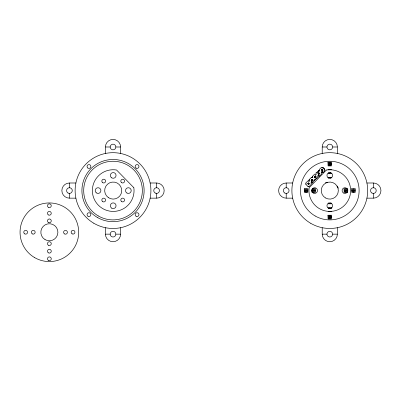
<?xml version="1.0" encoding="UTF-8"?>
<svg xmlns="http://www.w3.org/2000/svg" width="401" height="401" viewBox="0 0 401 401"><rect width="100%" height="100%" fill="white"/><g stroke="black" fill="none" stroke-linecap="round" stroke-linejoin="round"><path stroke-width="0.6" d="M311.071 182.936L312.615 183.001L311.943 181.127L311.086 180.27L311.943 179.412L312.8 180.27L311.943 181.127L311.071 182.936L311.276 184.345L309.211 186.405L307.742 186.249L305.963 184.47L305.808 183.001L307.873 180.941L309.356 181.087L309.211 179.603L311.276 177.538L312.785 177.703L312.615 176.199L314.675 174.134L316.163 174.28L316.018 172.796L319.622 170.796L319.422 169.392L321.482 167.327L322.89 167.528L324.75 169.257L324.519 170.295M305.768 190.836L305.632 190.064L305.632 191.011L306.58 191.011L306.58 190.064L305.632 190.064L305.632 191.011L306.58 191.011L306.58 190.064L306.439 190.901M313.211 191.011L313.211 190.064L313.211 191.011L314.158 191.011L314.158 190.064L313.211 190.064M314.158 191.011L314.158 190.064M329.452 164.31L329.316 163.538L329.316 164.485L330.264 164.485L330.264 163.538L329.316 163.538L329.316 164.485L330.264 164.485L330.264 163.538L330.123 164.375M329.452 217.362L329.316 216.59L329.316 217.537L330.264 217.537L330.264 216.59L329.316 216.59L329.316 217.537L330.264 217.537L330.264 216.59L330.123 217.427M345.557 190.836L345.421 190.064L345.421 191.011L346.369 191.011L346.369 190.064L345.421 190.064L345.421 191.011L346.369 191.011L346.369 190.064L346.228 190.901M353.136 190.836L353 190.064L353 191.011L353.948 191.011L353.948 190.064L353 190.064L353 191.011L353.948 191.011L353.948 190.064L353.807 190.901M322.825 172.796L322.118 172.696L322.153 170.921L323.011 170.059L322.153 169.202L321.296 170.059L322.153 170.921L322.825 172.796L324.885 170.731L324.75 169.257L322.955 167.463L321.918 167.698M311.276 177.538L312.745 177.708L312.615 176.199M311.206 182.801L311.697 181.688M312.615 183.001L314.725 179.648L318.078 177.538L317.878 176.129L318.504 174.881M309.211 179.603L308.575 181.041L309.356 181.087M317.878 176.129L318.75 174.32L319.607 173.463L318.75 172.605L317.893 173.463L318.75 174.32L319.422 176.199L321.482 174.134L321.281 172.726L322.153 170.921L323.011 170.059M308.539 182.816L307.682 183.673L308.539 184.53L309.397 183.673L308.539 182.816L307.682 183.673M311.943 179.412L311.086 180.27M308.539 184.53L309.397 183.673M315.346 176.009L314.489 176.866L315.346 177.723L316.204 176.866L315.346 176.009L314.489 176.866M318.75 172.605L317.893 173.463M315.346 177.723L316.204 176.866M322.153 169.202L321.296 170.059M313.983 180.64L317.076 177.663M316.88 172.736L319.522 170.094M312.74 179.874L312.153 179.382M311.943 181.127L312.8 180.27M318.75 174.32L319.607 173.463M315.241 177.618L314.8 177.813L315.241 177.618L314.519 177.021M325.301 182.866L327.727 182.305M329.452 163.713L330.123 163.648M329.462 164.375L330.133 164.31M305.768 190.239L306.439 190.174M305.778 190.901L306.449 190.836M345.557 190.239L346.228 190.174M345.567 190.901L346.238 190.836M353.136 190.239L353.807 190.174M353.146 190.901L353.817 190.836M329.452 216.766L330.123 216.7M329.462 217.427L330.133 217.362M321.281 172.726L322.118 172.696M315.793 174.295L316.163 174.28M327.943 169.783L331.632 169.753M327.943 177.362L331.632 177.332M312.449 188.726L315.527 188.701L315.392 192.435L311.983 192.435L311.793 189.593M347.737 188.701L344.048 188.731L344.193 192.435L347.602 192.435L347.792 189.593M327.943 207.678L331.632 207.648L331.687 208.54M105.438 153.448L105.438 146.997L110.175 146.997M115.859 146.997A2.842 2.842 0 0 0 111.593 144.535A2.842 2.842 0 0 0 111.593 149.458A2.842 2.842 0 0 0 115.859 146.997L120.596 146.997L120.596 153.448M322.214 153.448L322.214 146.997L326.95 146.997M332.635 146.997A2.842 2.842 0 0 0 328.369 144.535A2.842 2.842 0 0 0 328.369 149.458A2.842 2.842 0 0 0 332.635 146.997L337.371 146.997L337.371 153.448M328.088 173.488L331.497 173.488M75.884 198.154L69.438 198.154A7.579 7.579 0 0 1 61.859 190.575A7.579 7.579 0 0 1 69.438 182.996L75.884 182.996M150.144 182.996L156.596 182.996A7.579 7.579 0 0 1 164.174 190.575A7.579 7.579 0 0 1 156.596 198.154L150.144 198.154M292.665 198.154L286.214 198.154A7.579 7.579 0 0 1 278.635 190.575A7.579 7.579 0 0 1 286.214 182.996L292.665 182.996M366.92 182.996L373.371 182.996A7.579 7.579 0 0 1 380.95 190.575A7.579 7.579 0 0 1 373.371 198.154L366.92 198.154M328.088 203.803L331.497 203.803M328.088 211.382L331.497 211.382M105.438 227.703L105.438 234.154L110.175 234.154M115.859 234.154A2.842 2.842 0 0 0 111.593 231.693A2.842 2.842 0 0 0 111.593 236.615A2.842 2.842 0 0 0 115.859 234.154L120.596 234.154L120.596 227.703M322.214 227.703L322.214 234.154L326.95 234.154M332.635 234.154A2.842 2.842 0 0 1 328.369 236.615A2.842 2.842 0 0 1 328.369 231.693A2.842 2.842 0 0 1 332.635 234.154L337.371 234.154L337.371 227.703M307.742 186.249L309.211 186.405M329.462 163.648L330.133 163.713M353.146 190.174L353.817 190.239M345.567 190.174L346.238 190.239M313.356 190.174L314.028 190.239M313.346 190.836L314.018 190.901M305.778 190.174L306.449 190.239M329.462 216.7L330.133 216.766M318.013 175.999L319.422 176.199M337.02 186.059L338.389 188.159M305.908 183.708L305.963 184.47M373.371 182.996L373.371 187.733M373.371 193.417L373.371 198.154M286.214 182.996L286.214 187.733M286.214 193.417L286.214 198.154M156.596 182.996L156.596 187.733M156.596 193.417L156.596 198.154M69.438 182.996L69.438 187.733M69.438 193.417L69.438 198.154M105.438 146.997A7.579 7.579 0 0 1 113.017 139.418A7.579 7.579 0 0 1 120.596 146.997M120.596 234.154A7.579 7.579 0 0 1 113.017 241.733A7.579 7.579 0 0 1 105.438 234.154M328.63 208.55A1.514 1.514 0 0 1 331.02 208.63M331.02 202.836A1.514 1.514 0 0 1 328.63 202.921M330.955 172.6A1.514 1.514 0 0 1 328.63 172.6M328.63 178.234A1.514 1.514 0 0 1 330.955 178.234M321.772 169.087A1.043 1.043 0 0 1 322.62 169.117M319.707 173.031A1.043 1.043 0 0 1 319.737 173.813M314.965 175.894A1.043 1.043 0 0 1 315.171 175.833M315.537 175.833A1.043 1.043 0 0 1 315.813 175.924M312.905 179.838A1.043 1.043 0 0 1 312.93 180.62M322.214 146.997A7.579 7.579 0 0 1 329.792 139.418A7.579 7.579 0 0 1 337.371 146.997M337.371 234.154A7.579 7.579 0 0 1 329.792 241.733A7.579 7.579 0 0 1 322.214 234.154M304.259 188.731L304.404 192.435L307.813 192.435L307.948 188.701L304.259 188.731M327.943 162.204L328.088 165.909L331.497 165.909L331.632 162.174L327.943 162.204M327.943 215.257L328.088 218.961L331.497 218.961L331.632 215.227L327.943 215.257M351.627 188.731L351.772 192.435L355.181 192.435L355.316 188.701L351.627 188.731M326.444 170.004L309.146 187.718A20.842 20.842 0 0 0 329 211.402A20.842 20.842 0 0 0 350.594 189.292A20.842 20.842 0 0 0 326.444 170.004M319.622 170.796L318.549 170.796L319.622 170.796M133.854 187.718L116.556 170.004A20.842 20.842 0 0 0 92.405 189.292A20.842 20.842 0 0 0 113.999 211.402A20.842 20.842 0 0 0 133.854 187.718M108.3 197.548A8.526 8.526 0 0 0 121.698 191.342A8.526 8.526 0 0 0 109.623 182.841A8.526 8.526 0 0 0 108.3 197.548M102.781 201.688A1.895 1.895 0 0 0 105.623 200.049A1.895 1.895 0 0 0 102.781 198.405A1.895 1.895 0 0 0 102.781 201.688M102.781 182.736A1.895 1.895 0 0 0 105.623 181.097A1.895 1.895 0 0 0 102.781 179.458A1.895 1.895 0 0 0 102.781 182.736M121.744 201.658A1.895 1.895 0 0 0 124.586 200.019A1.895 1.895 0 0 0 121.744 198.38A1.895 1.895 0 0 0 121.744 201.658M121.603 182.645A1.895 1.895 0 0 0 124.581 181.267A1.895 1.895 0 0 0 121.899 179.377A1.895 1.895 0 0 0 121.603 182.645M111.789 208.194A2.842 2.842 0 0 0 116.049 205.733A2.842 2.842 0 0 0 111.789 203.272A2.842 2.842 0 0 0 111.789 208.194M126.947 193.036A2.842 2.842 0 0 0 131.207 190.575A2.842 2.842 0 0 0 126.947 188.114A2.842 2.842 0 0 0 126.947 193.036M111.789 177.879A2.842 2.842 0 0 0 116.049 175.417A2.842 2.842 0 0 0 111.789 172.956A2.842 2.842 0 0 0 111.789 177.879M96.415 192.901A2.842 2.842 0 0 0 100.882 190.831A2.842 2.842 0 0 0 96.857 187.999A2.842 2.842 0 0 0 96.415 192.901M34.712 257.653A29.323 29.323 0 0 0 78.691 232.259A29.323 29.323 0 0 0 34.712 206.866A29.323 29.323 0 0 0 34.712 257.653M48.426 260.429A1.895 1.895 0 0 0 51.268 258.785A1.895 1.895 0 0 0 48.426 257.146A1.895 1.895 0 0 0 48.426 260.429M64.551 233.933A1.895 1.895 0 0 0 67.393 232.294A1.895 1.895 0 0 0 64.551 230.655A1.895 1.895 0 0 0 64.551 233.933M72.105 233.843A1.895 1.895 0 0 0 74.947 232.199A1.895 1.895 0 0 0 72.105 230.56A1.895 1.895 0 0 0 72.105 233.843M48.411 214.946A1.895 1.895 0 0 0 51.253 213.307A1.895 1.895 0 0 0 48.411 211.668A1.895 1.895 0 0 0 48.411 214.946M48.416 207.357A1.895 1.895 0 0 0 51.258 205.718A1.895 1.895 0 0 0 48.416 204.079A1.895 1.895 0 0 0 48.416 207.357M32.316 233.888A1.895 1.895 0 0 0 35.158 232.249A1.895 1.895 0 0 0 32.316 230.605A1.895 1.895 0 0 0 32.316 233.888M24.717 233.893A1.895 1.895 0 0 0 27.559 232.254A1.895 1.895 0 0 0 24.717 230.615A1.895 1.895 0 0 0 24.717 233.893M48.426 252.851A1.895 1.895 0 0 0 51.268 251.206A1.895 1.895 0 0 0 48.426 249.567A1.895 1.895 0 0 0 48.426 252.851M48.426 245.272A1.895 1.895 0 0 0 51.268 243.628A1.895 1.895 0 0 0 48.426 241.988A1.895 1.895 0 0 0 48.426 245.272M48.416 222.5A1.895 1.895 0 0 0 51.258 220.856A1.895 1.895 0 0 0 48.416 219.217A1.895 1.895 0 0 0 48.416 222.5M45.037 239.603A8.526 8.526 0 0 0 57.899 232.339A8.526 8.526 0 0 0 45.178 224.836A8.526 8.526 0 0 0 45.037 239.603M68.015 193.036A2.842 2.842 0 0 0 72.28 190.575A2.842 2.842 0 0 0 68.015 188.114A2.842 2.842 0 0 0 68.015 193.036M93.669 223.162A37.894 37.894 0 0 0 150.906 191.036A37.894 37.894 0 0 0 94.471 157.533A37.894 37.894 0 0 0 93.669 223.162M155.172 193.036A2.842 2.842 0 0 0 159.438 190.575A2.842 2.842 0 0 0 155.172 188.114A2.842 2.842 0 0 0 155.172 193.036M98.355 215.969A29.323 29.323 0 0 0 142.34 190.575A29.323 29.323 0 0 0 98.355 165.182A29.323 29.323 0 0 0 98.355 215.969M87.869 168.049A1.895 1.895 0 0 0 90.847 166.666A1.895 1.895 0 0 0 88.165 164.776A1.895 1.895 0 0 0 87.869 168.049M136.129 168.129A1.895 1.895 0 0 0 138.972 166.49A1.895 1.895 0 0 0 136.129 164.846A1.895 1.895 0 0 0 136.129 168.129M136.129 216.279A1.895 1.895 0 0 0 138.972 214.635A1.895 1.895 0 0 0 136.129 212.996A1.895 1.895 0 0 0 136.129 216.279M88.004 216.284A1.895 1.895 0 0 0 90.847 214.64A1.895 1.895 0 0 0 88.004 213.001A1.895 1.895 0 0 0 88.004 216.284M97.468 217.507A31.098 31.098 0 0 0 144.114 190.575A31.098 31.098 0 0 0 97.468 163.643A31.098 31.098 0 0 0 97.468 217.507M310.845 223.392A37.894 37.894 0 0 0 367.687 190.575A37.894 37.894 0 0 0 310.845 157.758A37.894 37.894 0 0 0 310.845 223.392M325.527 197.959A8.526 8.526 0 0 0 338.319 190.575A8.526 8.526 0 0 0 325.527 183.192A8.526 8.526 0 0 0 325.527 197.959M352.629 191.833A1.514 1.514 0 0 0 354.99 190.681A1.514 1.514 0 0 0 352.81 189.212A1.514 1.514 0 0 0 352.629 191.833M345.05 191.833A1.514 1.514 0 0 0 347.411 190.681A1.514 1.514 0 0 0 345.231 189.212A1.514 1.514 0 0 0 345.05 191.833M328.945 218.36A1.514 1.514 0 0 0 331.306 217.207A1.514 1.514 0 0 0 329.126 215.738A1.514 1.514 0 0 0 328.945 218.36M329.036 165.362A1.514 1.514 0 0 0 331.306 164.049A1.514 1.514 0 0 0 329.036 162.736A1.514 1.514 0 0 0 329.036 165.362M312.84 191.833A1.514 1.514 0 0 0 315.201 190.681A1.514 1.514 0 0 0 313.021 189.212A1.514 1.514 0 0 0 312.84 191.833M305.261 191.833A1.514 1.514 0 0 0 307.622 190.681A1.514 1.514 0 0 0 305.442 189.212A1.514 1.514 0 0 0 305.261 191.833M328.369 208.194A2.842 2.842 0 0 0 332.635 205.733A2.842 2.842 0 0 0 328.369 203.272A2.842 2.842 0 0 0 328.369 208.194M313.211 193.036A2.842 2.842 0 0 0 317.477 190.575A2.842 2.842 0 0 0 313.211 188.114A2.842 2.842 0 0 0 313.211 193.036M328.369 177.879A2.842 2.842 0 0 0 332.635 175.417A2.842 2.842 0 0 0 328.369 172.956A2.842 2.842 0 0 0 328.369 177.879M343.527 193.036A2.842 2.842 0 0 0 347.792 190.575A2.842 2.842 0 0 0 343.527 188.114A2.842 2.842 0 0 0 343.527 193.036M371.948 193.036A2.842 2.842 0 0 0 376.213 190.575A2.842 2.842 0 0 0 371.948 188.114A2.842 2.842 0 0 0 371.948 193.036M284.79 193.036A2.842 2.842 0 0 0 289.056 190.575A2.842 2.842 0 0 0 284.79 188.114A2.842 2.842 0 0 0 284.79 193.036M315.131 215.969A29.323 29.323 0 0 0 359.116 190.575A29.323 29.323 0 0 0 315.131 165.182A29.323 29.323 0 0 0 315.131 215.969"/></g></svg>
